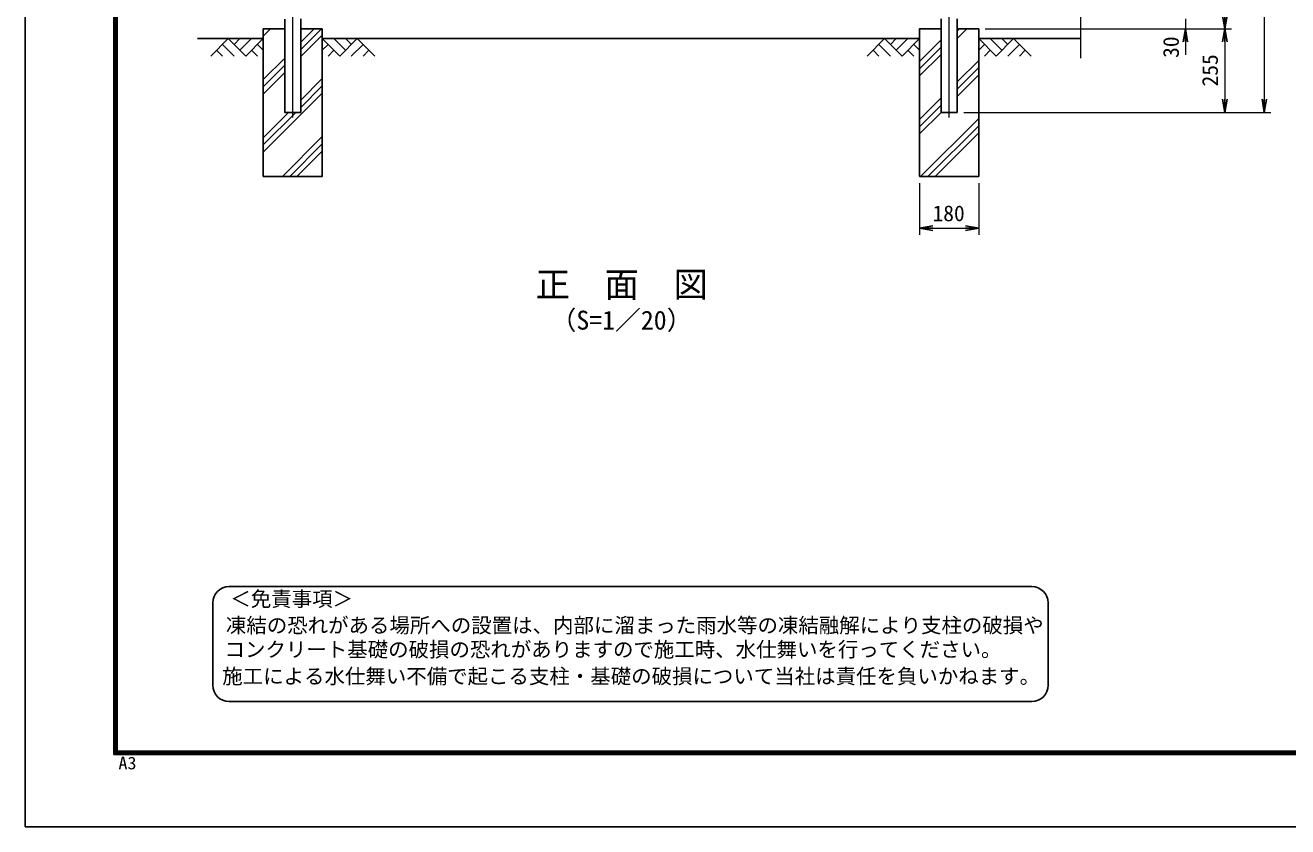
# Model space of a CAD drawing. Units: millimetres, scale not verified. Extents: x -4200 to 4200, y -2970 to 2970.
# Drawn here: x -4200 to -353, y -2970 to -530 of the extents above; entities that cross this region are included whole.
import ezdxf
from ezdxf.enums import TextEntityAlignment as Align

# ---------------------------------------------------------------- set-up
doc = ezdxf.new("R2010")
doc.units = ezdxf.units.MM
doc.header["$LTSCALE"] = 10
doc.linetypes.add('USER1', pattern=[50.8, 31.75, -6.35, 6.35, -6.35])
for name, color, linetype, lineweight in [('0-0_D-STR1', 1, 'Continuous', 25), ('0-2_D-BMK', 2, 'USER1', 13), ('0-3_D-DCR-HCH', 7, 'Continuous', 13), ('0-4_D-STR-DIM', 7, 'Continuous', 13), ('0-7_D-STR4', 7, 'Continuous', 25), ('0-8_D-BGD', 7, 'Continuous', 25), ('0-A_D-TTL-TXT', 7, 'Continuous', 25), ('0-C_D-TTL', 7, 'Continuous', 25)]:
    doc.layers.add(name, color=color, linetype=linetype, lineweight=lineweight)
doc.layers.add('0-5_0', color=7, linetype='Continuous')
doc.styles.add('ＭＳ ゴシック', font='')
doc.styles.get('ＭＳ ゴシック').set_extended_font_data('MS Gothic')

# ---------------------------------------------------------------- blocks, each defined once
blk = doc.blocks.new('_Open')
at = {"layer": '0-5_0'}
blk.add_line((-10, 1.667), (0, 0), dxfattribs=at)
blk.add_lwpolyline([(-10, -1.667), (0, 0), (-10, 0)], dxfattribs=at)

msp = doc.modelspace()

# ---------------------------------------------------------------- linework, layer by layer
at = {"layer": '0-0_D-STR1'}
for points in [[(-3409.27, -510.5), (-3409.27, -795), (-3360.67, -795), (-3360.67, -510)], [(-1409.27, -510), (-1409.27, -795), (-1360.67, -795), (-1360.67, -510)]]:
    msp.add_lwpolyline(points, dxfattribs=at)
at = {"layer": '0-2_D-BMK'}
for p, q in [((-3384.97, -810), (-3384.97, 1000)), ((-1384.97, -810), (-1384.97, 1000))]:
    msp.add_line(p, q, dxfattribs=at)
at = {"layer": '0-3_D-DCR-HCH'}
for p, q in [((-3581.4, -570), (-3634.61, -623.21)), ((-3581.4, -570), (-3528.19, -623.21)), ((-3563.66, -587.74), (-3545.92, -570)), ((-3545.92, -605.47), (-3510.45, -570)), ((-3528.19, -623.21), (-3474.97, -570)), ((-3474.97, -562.49), (-3452.49, -540)), ((-3474.97, -540.39), (-3474.58, -540)), ((-3360.67, -602.87), (-3297.81, -540)), ((-3360.67, -580.77), (-3319.9, -540)), ((-3360.67, -624.97), (-3294.97, -559.27)), ((-3241.76, -623.21), (-3294.97, -570)), ((-3224.03, -605.47), (-3259.5, -570)), ((-3188.55, -570), (-3241.76, -623.21)), ((-3206.2, -587.83), (-3224.03, -570)), ((-3188.55, -570), (-3135.34, -623.21)), ((-1581.4, -570), (-1634.61, -623.21)), ((-1581.4, -570), (-1528.19, -623.21)), ((-1563.66, -587.74), (-1545.92, -570)), ((-1545.92, -605.47), (-1510.45, -570)), ((-1528.19, -623.21), (-1474.97, -570)), ((-1474.97, -639.62), (-1409.27, -573.92)), ((-1360.67, -569.51), (-1331.17, -540)), ((-1360.67, -547.41), (-1353.26, -540)), ((-1241.76, -623.21), (-1294.97, -570)), ((-1224.03, -605.47), (-1259.5, -570)), ((-1188.55, -570), (-1241.76, -623.21)), ((-1206.2, -587.83), (-1224.03, -570)), ((-1188.55, -570), (-1135.34, -623.21)), ((-3616.87, -605.47), (-3599.05, -623.21)), ((-3599.14, -587.74), (-3563.5, -623.21)), ((-3510.45, -605.47), (-3492.63, -623.21)), ((-3492.71, -587.74), (-3474.97, -605.39)), ((-3277.24, -587.74), (-3294.97, -605.39)), ((-3259.5, -605.47), (-3277.32, -623.21)), ((-3170.81, -587.74), (-3206.45, -623.21)), ((-3153.08, -605.47), (-3170.89, -623.21)), ((-1616.87, -605.47), (-1599.05, -623.21)), ((-1599.14, -587.74), (-1563.5, -623.21)), ((-1510.45, -605.47), (-1492.63, -623.21)), ((-1492.71, -587.74), (-1474.97, -605.39)), ((-1474.97, -661.71), (-1409.27, -596.01)), ((-1277.24, -587.74), (-1294.97, -605.39)), ((-1259.5, -605.47), (-1277.32, -623.21)), ((-1170.81, -587.74), (-1206.45, -623.21)), ((-1153.08, -605.47), (-1170.89, -623.21)), ((-3474.97, -695.07), (-3409.27, -629.37)), ((-3474.97, -717.17), (-3409.27, -651.47)), ((-1474.97, -683.81), (-1409.27, -618.11)), ((-1360.67, -702.09), (-1294.97, -636.39)), ((-3474.97, -739.27), (-3409.27, -673.57)), ((-3360.67, -757.55), (-3294.97, -691.85)), ((-1360.67, -724.19), (-1294.97, -658.49)), ((-1360.67, -746.29), (-1294.97, -680.59)), ((-3360.67, -779.65), (-3294.97, -713.95)), ((-3474.97, -916.04), (-3294.97, -736.04)), ((-1474.97, -816.39), (-1409.27, -750.69)), ((-3474.97, -893.95), (-3376.03, -795)), ((-3474.97, -871.85), (-3398.13, -795)), ((-1474.97, -838.49), (-1409.27, -772.79)), ((-1474.97, -860.59), (-1409.27, -794.89)), ((-1471.81, -990), (-1294.97, -813.17)), ((-1449.71, -990), (-1294.97, -835.27)), ((-3416.35, -990), (-3294.97, -868.62)), ((-1427.61, -990), (-1294.97, -857.36)), ((-3394.25, -990), (-3294.97, -890.72)), ((-3372.16, -990), (-3294.97, -912.82)), ((-1295.03, -990), (-1294.97, -989.95))]:
    msp.add_line(p, q, dxfattribs=at)
at = {"layer": '0-4_D-STR-DIM'}
for p, q in [((-424.97, 945), (-424.97, -755)), ((-984.97, 199.35), (-984.97, -630)), ((-664.97, -510), (-664.97, -540)), ((-1274.97, -540), (-644.97, -540)), ((-1274.97, -540), (-524.97, -540)), ((-1274.97, -540), (-524.97, -540)), ((-664.97, -580), (-664.97, -620)), ((-544.97, -580), (-544.97, -755)), ((-1340.67, -795), (-404.97, -795)), ((-1340.67, -795), (-524.97, -795)), ((-1474.97, -1010), (-1474.97, -1167.32)), ((-1294.97, -1010), (-1294.97, -1167.32)), ((-1434.97, -1147.32), (-1334.97, -1147.32))]:
    msp.add_line(p, q, dxfattribs=at)
at = {"layer": '0-7_D-STR4'}
for p, q in [((-3409.27, -540), (-3474.97, -540)), ((-3294.97, -540), (-3360.67, -540)), ((-1294.97, -540), (-1360.67, -540))]:
    msp.add_line(p, q, dxfattribs=at)
for points in [[(-3474.97, -540), (-3474.97, -990), (-3294.97, -990), (-3294.97, -540)], [(-1409.27, -540), (-1474.97, -540), (-1474.97, -990), (-1294.97, -990), (-1294.97, -540)]]:
    msp.add_lwpolyline(points, dxfattribs=at)
at = {"layer": '0-8_D-BGD'}
for p, q in [((-3474.97, -570), (-3674.97, -570)), ((-1474.97, -570), (-3294.97, -570)), ((-984.97, -570), (-1294.97, -570))]:
    msp.add_line(p, q, dxfattribs=at)
at = {"layer": '0-A_D-TTL-TXT', "color": 2}
for p, q in [((-1133.24, -2238.59), (-3578.79, -2238.59)), ((-3628.79, -2288.59), (-3628.79, -2538.59)), ((-1083.24, -2538.59), (-1083.24, -2288.59)), ((-3578.79, -2588.59), (-1133.24, -2588.59))]:
    msp.add_line(p, q, dxfattribs=at)
for centre, start, end in [((-3578.79, -2288.59), 90, 180), ((-1133.24, -2288.59), 0, 90), ((-3578.79, -2538.59), 180, 270), ((-1133.24, -2538.59), 270, 0)]:
    msp.add_arc(centre, 50, start, end, dxfattribs=at)
at = {"layer": '0-C_D-TTL', "color": 2}
msp.add_lwpolyline([(-4200, 2970), (4200, 2970), (4200, -2970), (-4200, -2970)], close=True, dxfattribs=at)
at = {"layer": '0-C_D-TTL'}
for points in [[(-3930, 2750), (3930, 2750), (3930, -2750), (-3930, -2750)], [(-3927.5, 2747.5), (3927.5, 2747.5), (3927.5, -2747.5), (-3927.5, -2747.5)], [(-3925, 2745), (3925, 2745), (3925, -2745), (-3925, -2745)], [(-3922.5, 2742.5), (3922.5, 2742.5), (3922.5, -2742.5), (-3922.5, -2742.5)], [(-3920, 2740), (3920, 2740), (3920, -2740), (-3920, -2740)]]:
    msp.add_lwpolyline(points, close=True, dxfattribs=at)

# ---------------------------------------------------------------- block references
at = {"layer": '0-4_D-STR-DIM', "xscale": 4, "yscale": 4}
for p, rotation in [((-544.97, -540), 270), ((-664.97, -540), 90), ((-544.97, -540), 90), ((-544.97, -795), 270), ((-424.97, -795), 270), ((-1474.97, -1147.32), 180)]:
    msp.add_blockref('_Open', p, dxfattribs=dict(at, rotation=rotation))
msp.add_blockref('_Open', (-1294.97, -1147.32), dxfattribs=at)

# ---------------------------------------------------------------- texts
at = {"layer": '0-4_D-STR-DIM', "style": 'ＭＳ ゴシック'}
for s, p in [('30', (-670.58, -628.89)), ('255', (-551.72, -715.85))]:
    msp.add_text(s, height=48.09, rotation=90, dxfattribs=at).set_placement(p, align=Align.BOTTOM_LEFT)
msp.add_text('180', height=48.09, dxfattribs=at).set_placement((-1435.62, -1140.57), align=Align.BOTTOM_LEFT)
at = {"layer": '0-A_D-TTL-TXT', "style": 'ＭＳ ゴシック'}
for s, height, p in [('正\u3000面\u3000図', 76.98, (-2644.87, -1380.39)), ('（S=1／20）', 57.7, (-2599.39, -1473.59)), ('＜免責事項＞ \u3000\u3000', 45.67, (-3575.08, -2312.77)), ('凍結の恐れがある場所への設置は、内部に溜まった雨水等の凍結融解により支柱の破損や', 45.67, (-3588.6, -2393.26)), ('コンクリート基礎の破損の恐れがありますので施工時、水仕舞いを行ってください。', 45.67, (-3592.71, -2466.69)), ('施工による水仕舞い不備で起こる支柱・基礎の破損について当社は責任を負いかねます。 ', 45.67, (-3599.71, -2548.18))]:
    msp.add_text(s, height=height, dxfattribs=at).set_placement(p, align=Align.BOTTOM_LEFT)
at = {"layer": '0-C_D-TTL', "style": 'ＭＳ ゴシック', "width": 1.05}
msp.add_text('A3', height=38.49, dxfattribs=at).set_placement((-3916.09, -2806.81), align=Align.BOTTOM_LEFT)

doc.saveas('drawing.dxf')
